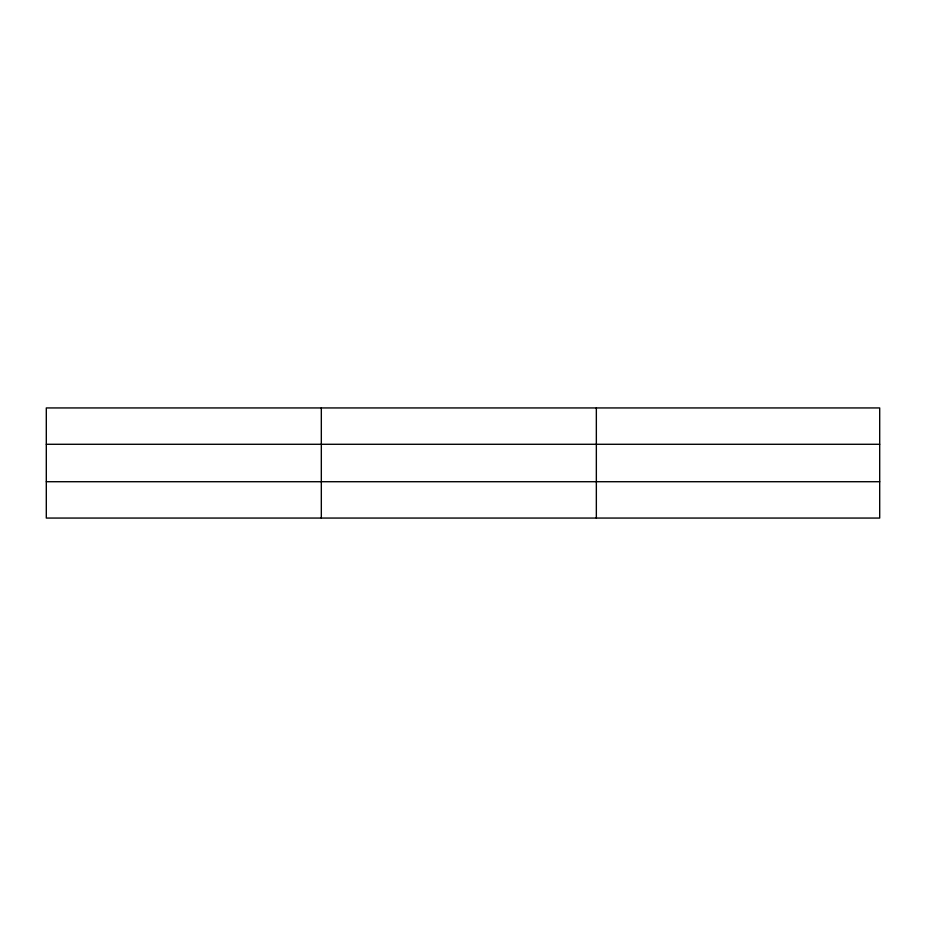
<?xml version="1.0" encoding="UTF-8"?>
<svg xmlns="http://www.w3.org/2000/svg" width="926" height="926" viewBox="0 0 926 926"><rect width="100%" height="100%" fill="white"/><g stroke="black" fill="none" stroke-linecap="round" stroke-linejoin="round"><path stroke-width="1.39" d="M321.322 518.062L321.322 407.938M596.344 518.062L596.344 407.938M879.7 481.717L879.7 518.062L46.3 518.062L46.3 407.938L879.7 407.938L879.7 481.717L46.3 481.717M46.3 444.283L879.7 444.283"/></g></svg>
